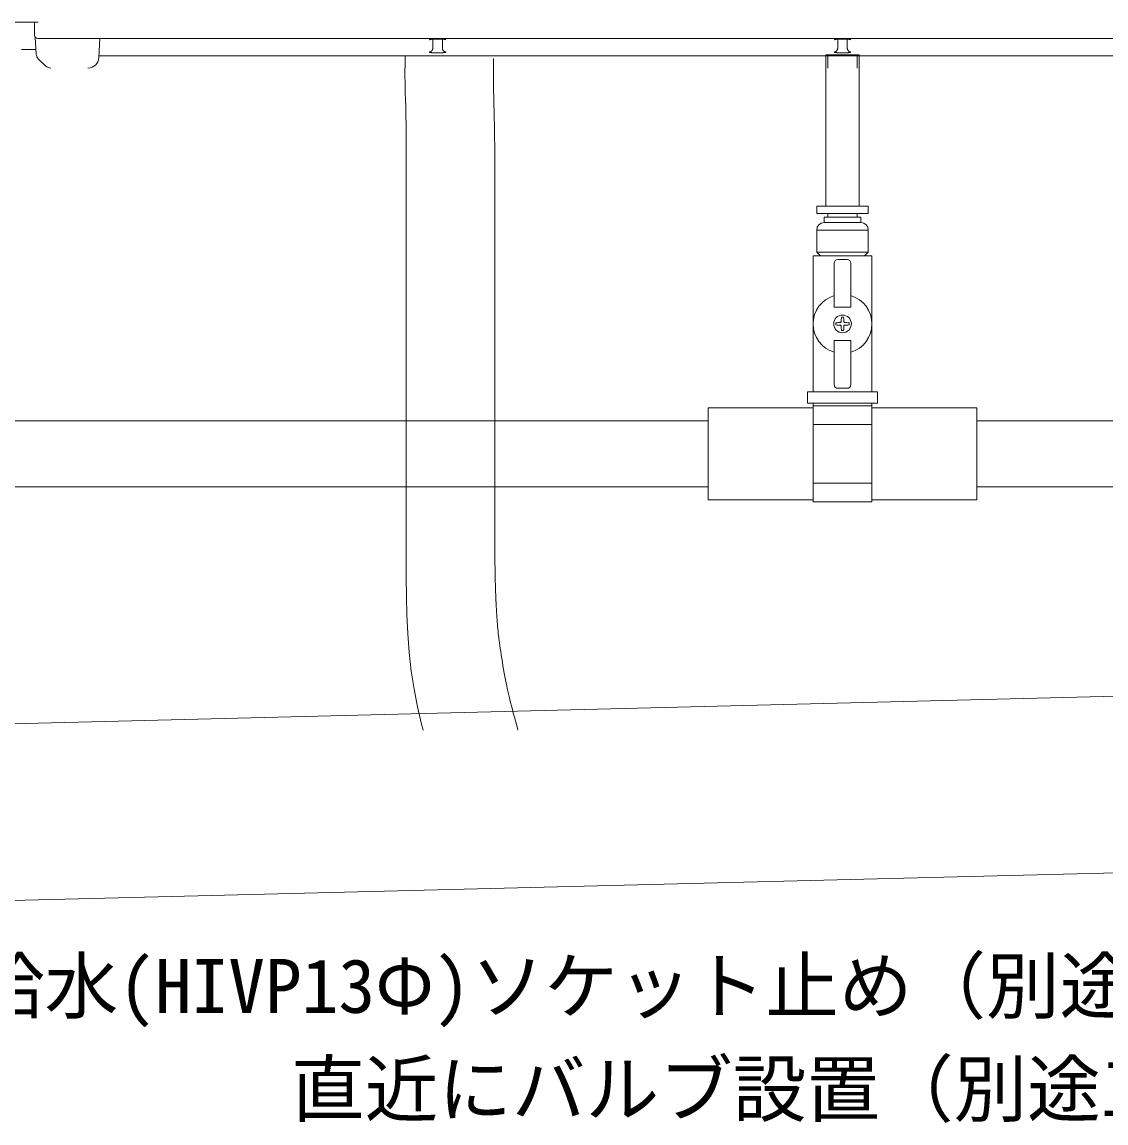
# Model space of a CAD drawing. Units: millimetres, scale not verified. Extents: x -1916 to 1917, y -1364 to 1364.
# Drawn here: x 217.5 to 512, y -948 to -648.9 of the extents above; entities that cross this region are included whole.
import ezdxf
from ezdxf.enums import TextEntityAlignment as Align

# ---------------------------------------------------------------- set-up
doc = ezdxf.new("R2010")
doc.units = ezdxf.units.MM
doc.header["$LTSCALE"] = 10
for name, color, linetype, lineweight in [('0-7_A-9', 3, 'Continuous', 18), ('0-8_A-A', 3, 'Continuous', 18), ('0-B_A-E', 5, 'Continuous', 18), ('2-0', 4, 'Continuous', 5), ('2-6', 4, 'Continuous', 5), ('7-A', 4, 'Continuous', 5)]:
    doc.layers.add(name, color=color, linetype=linetype, lineweight=lineweight)
doc.styles.add('ＭＳ ゴシック', font='')
doc.styles.get('ＭＳ ゴシック').set_extended_font_data('MS Gothic')

msp = doc.modelspace()

# ---------------------------------------------------------------- linework, layer by layer
at = {"layer": '0-7_A-9'}
for p, q in [((221.88, -648.91), (215.38, -648.91)), ((220.88, -652.46), (220.88, -648.91)), ((221.1, -653.04), (221.34, -657.62)), ((658.93, -653.41), (221.83, -653.41)), ((238.64, -653.41), (238.37, -658.57)), ((329.08, -656.14), (329.08, -653.59)), ((329.12, -653.57), (329.58, -653.56)), ((329.58, -653.56), (331.15, -653.55)), ((331.15, -653.55), (331.64, -653.57)), ((331.68, -653.59), (331.68, -656.1)), ((439.08, -653.59), (439.08, -656.14)), ((441.15, -653.55), (439.58, -653.56)), ((441.52, -653.57), (441.15, -653.55)), ((441.68, -656.14), (441.68, -653.59)), ((217.38, -656.41), (221.27, -656.41)), ((331.18, -657.3), (329.58, -657.3)), ((439.58, -657.3), (441.18, -657.3)), ((221.96, -658.96), (223.96, -660.86)), ((642.36, -658.08), (238.4, -658.08))]:
    msp.add_line(p, q, dxfattribs=at)
for points in [[(328.08, -653.78), (328.08, -653.78), (328.08, -653.78), (328.09, -653.78), (328.09, -653.77), (328.09, -653.77), (328.09, -653.77), (328.1, -653.76), (328.1, -653.76), (328.1, -653.75), (328.11, -653.75), (328.12, -653.74), (328.12, -653.73), (328.13, -653.72), (328.14, -653.72), (328.15, -653.71), (328.17, -653.7), (328.18, -653.69), (328.2, -653.69), (328.23, -653.68), (328.25, -653.68), (328.28, -653.67), (328.3, -653.67), (328.33, -653.66), (328.36, -653.65), (328.4, -653.65), (328.43, -653.64), (328.47, -653.64), (328.51, -653.63), (328.54, -653.62), (328.58, -653.62), (328.62, -653.61), (328.66, -653.61), (328.69, -653.6), (328.73, -653.6), (328.77, -653.59), (328.8, -653.59), (328.83, -653.59), (328.86, -653.58), (328.89, -653.58)], [(328.89, -653.58), (328.92, -653.58), (328.95, -653.58), (328.98, -653.58), (329, -653.58), (329.02, -653.58), (329.04, -653.57), (329.06, -653.57), (329.07, -653.57), (329.09, -653.57), (329.12, -653.57)], [(331.64, -653.57), (331.66, -653.57), (331.67, -653.57), (331.69, -653.57), (331.7, -653.57), (331.72, -653.58), (331.74, -653.58), (331.76, -653.58), (331.78, -653.58), (331.81, -653.58), (331.83, -653.58), (331.86, -653.59), (331.89, -653.59), (331.92, -653.59), (331.96, -653.59), (331.99, -653.6), (332.03, -653.6), (332.07, -653.6), (332.1, -653.61), (332.14, -653.61), (332.18, -653.61), (332.22, -653.62), (332.26, -653.62), (332.29, -653.63), (332.33, -653.64), (332.36, -653.64), (332.39, -653.65), (332.42, -653.66), (332.45, -653.66), (332.47, -653.67), (332.49, -653.68), (332.51, -653.68), (332.53, -653.69), (332.54, -653.69), (332.56, -653.7), (332.57, -653.7), (332.58, -653.71), (332.59, -653.71), (332.6, -653.71), (332.6, -653.72)], [(332.6, -653.72), (332.61, -653.72), (332.63, -653.72)], [(438.4, -653.64), (438.37, -653.65), (438.34, -653.65), (438.32, -653.66), (438.3, -653.67), (438.28, -653.67), (438.26, -653.68), (438.24, -653.68), (438.22, -653.69), (438.21, -653.7), (438.2, -653.7), (438.19, -653.7), (438.18, -653.71), (438.17, -653.71), (438.16, -653.72), (438.15, -653.72), (438.15, -653.72), (438.14, -653.72), (438.13, -653.73)], [(439.58, -653.56), (439.56, -653.56), (439.55, -653.56), (439.54, -653.56), (439.53, -653.56), (439.52, -653.56), (439.5, -653.56), (439.49, -653.56), (439.47, -653.56), (439.45, -653.56), (439.43, -653.56), (439.4, -653.56), (439.38, -653.56), (439.35, -653.56), (439.32, -653.56), (439.29, -653.56), (439.26, -653.56), (439.22, -653.57), (439.18, -653.57), (439.15, -653.57), (439.11, -653.57), (439.07, -653.57), (439.03, -653.57), (438.99, -653.58), (438.94, -653.58), (438.9, -653.58), (438.86, -653.59), (438.82, -653.59), (438.78, -653.59), (438.74, -653.6), (438.7, -653.6), (438.67, -653.61), (438.63, -653.61), (438.59, -653.62), (438.56, -653.62), (438.52, -653.62), (438.49, -653.63), (438.46, -653.63), (438.42, -653.64), (438.4, -653.64)], [(441.95, -653.59), (441.91, -653.59), (441.88, -653.58), (441.84, -653.58), (441.81, -653.58), (441.78, -653.58), (441.75, -653.58), (441.72, -653.57), (441.7, -653.57), (441.67, -653.57), (441.65, -653.57), (441.63, -653.57), (441.61, -653.57), (441.59, -653.57), (441.58, -653.57), (441.57, -653.57), (441.55, -653.57), (441.54, -653.57), (441.52, -653.57)], [(442.68, -653.78), (442.68, -653.78), (442.68, -653.78), (442.68, -653.78), (442.67, -653.78), (442.67, -653.77), (442.67, -653.77), (442.67, -653.77), (442.66, -653.76), (442.66, -653.76), (442.65, -653.75), (442.65, -653.74), (442.64, -653.74), (442.64, -653.73), (442.63, -653.72), (442.62, -653.71), (442.61, -653.71), (442.59, -653.7), (442.58, -653.7), (442.56, -653.69), (442.54, -653.68), (442.52, -653.68), (442.5, -653.67), (442.47, -653.67), (442.45, -653.66), (442.42, -653.66), (442.39, -653.65), (442.36, -653.65), (442.33, -653.64), (442.3, -653.64), (442.27, -653.63), (442.24, -653.63), (442.2, -653.62), (442.17, -653.61), (442.13, -653.61), (442.1, -653.6), (442.06, -653.6), (442.02, -653.6), (441.98, -653.59), (441.95, -653.59)], [(328.08, -657.09), (328.16, -657.07), (328.2, -657.06), (328.24, -657.05), (328.29, -657.04), (328.34, -657.02), (328.39, -657), (328.45, -656.98), (328.5, -656.95), (328.56, -656.92), (328.61, -656.89), (328.66, -656.85), (328.71, -656.81), (328.76, -656.77), (328.8, -656.73), (328.84, -656.68), (328.87, -656.63), (328.91, -656.58), (328.94, -656.52), (328.96, -656.47), (328.99, -656.41), (329.01, -656.36), (329.02, -656.31), (329.04, -656.26), (329.05, -656.22), (329.08, -656.1)], [(328.38, -657.17), (328.36, -657.16), (328.34, -657.16), (328.32, -657.16), (328.3, -657.15), (328.28, -657.15), (328.26, -657.15), (328.25, -657.15), (328.23, -657.15), (328.22, -657.14), (328.21, -657.14), (328.2, -657.14), (328.19, -657.14), (328.18, -657.14), (328.17, -657.14), (328.16, -657.14), (328.16, -657.14), (328.15, -657.14), (328.14, -657.14)], [(329.58, -657.3), (329.56, -657.3), (329.55, -657.3), (329.53, -657.3), (329.52, -657.3), (329.5, -657.3), (329.49, -657.3), (329.47, -657.3), (329.44, -657.3), (329.42, -657.3), (329.39, -657.3), (329.37, -657.29), (329.34, -657.29), (329.3, -657.29), (329.27, -657.29), (329.24, -657.29), (329.2, -657.29), (329.16, -657.28), (329.13, -657.28), (329.09, -657.27), (329.04, -657.27), (329, -657.27), (328.96, -657.26), (328.92, -657.25), (328.88, -657.25), (328.84, -657.24), (328.8, -657.24), (328.76, -657.23), (328.72, -657.23), (328.69, -657.22), (328.65, -657.21), (328.62, -657.21), (328.59, -657.2), (328.55, -657.2), (328.52, -657.19), (328.49, -657.19), (328.46, -657.18), (328.44, -657.18), (328.41, -657.17), (328.38, -657.17)], [(331.67, -657.27), (331.63, -657.28), (331.6, -657.28), (331.56, -657.29), (331.52, -657.29), (331.49, -657.29), (331.45, -657.29), (331.42, -657.29), (331.39, -657.29), (331.37, -657.3), (331.34, -657.3), (331.32, -657.3), (331.29, -657.3), (331.27, -657.3), (331.26, -657.3), (331.24, -657.3), (331.23, -657.3), (331.21, -657.3), (331.18, -657.3)], [(332.62, -657.14), (332.61, -657.14), (332.61, -657.14), (332.6, -657.14), (332.6, -657.14), (332.59, -657.14), (332.58, -657.14), (332.57, -657.14), (332.56, -657.14), (332.55, -657.14), (332.54, -657.14), (332.53, -657.15), (332.51, -657.15), (332.5, -657.15), (332.48, -657.15), (332.46, -657.15), (332.44, -657.16), (332.42, -657.16), (332.4, -657.16), (332.37, -657.17), (332.35, -657.17), (332.32, -657.18), (332.29, -657.18), (332.27, -657.19), (332.24, -657.19), (332.2, -657.2), (332.17, -657.2), (332.14, -657.21), (332.11, -657.21), (332.07, -657.22), (332.03, -657.23), (332, -657.23), (331.96, -657.24), (331.92, -657.24), (331.88, -657.25), (331.84, -657.25), (331.8, -657.26), (331.76, -657.27), (331.71, -657.27), (331.67, -657.27)], [(332.68, -657.09), (332.6, -657.07), (332.56, -657.06), (332.52, -657.05), (332.47, -657.04), (332.42, -657.02), (332.37, -657), (332.31, -656.98), (332.26, -656.95), (332.2, -656.92), (332.15, -656.89), (332.1, -656.85), (332.05, -656.81), (332, -656.77), (331.96, -656.73), (331.92, -656.68), (331.89, -656.63), (331.85, -656.58), (331.82, -656.52), (331.8, -656.47), (331.77, -656.41), (331.75, -656.36), (331.74, -656.31), (331.72, -656.26), (331.71, -656.22), (331.68, -656.1)], [(439.08, -656.1), (439.06, -656.19), (439.05, -656.22), (439.04, -656.26), (439.02, -656.31), (439.01, -656.36), (438.99, -656.41), (438.96, -656.47), (438.94, -656.52), (438.91, -656.58), (438.87, -656.63), (438.84, -656.68), (438.8, -656.73), (438.76, -656.77), (438.71, -656.81), (438.66, -656.85), (438.61, -656.89), (438.56, -656.92), (438.5, -656.95), (438.45, -656.98), (438.39, -657), (438.34, -657.02), (438.29, -657.04), (438.24, -657.05), (438.2, -657.06), (438.08, -657.09)], [(438.14, -657.14), (438.15, -657.14), (438.15, -657.14), (438.16, -657.14), (438.16, -657.14), (438.17, -657.14), (438.18, -657.14), (438.19, -657.14), (438.2, -657.14), (438.21, -657.14), (438.22, -657.14), (438.24, -657.15), (438.25, -657.15), (438.27, -657.15), (438.29, -657.15), (438.31, -657.15), (438.33, -657.16), (438.35, -657.16), (438.38, -657.17), (438.41, -657.17), (438.43, -657.17), (438.46, -657.18), (438.49, -657.19), (438.53, -657.19), (438.56, -657.2), (438.59, -657.2), (438.63, -657.21), (438.66, -657.22), (438.7, -657.22), (438.74, -657.23), (438.78, -657.23), (438.82, -657.24), (438.85, -657.25), (438.9, -657.25), (438.94, -657.26), (438.98, -657.26), (439.02, -657.27), (439.06, -657.27), (439.1, -657.28), (439.14, -657.28)], [(439.14, -657.28), (439.17, -657.28), (439.21, -657.29), (439.25, -657.29), (439.28, -657.29), (439.31, -657.29), (439.34, -657.29), (439.37, -657.29), (439.4, -657.3), (439.42, -657.3), (439.44, -657.3), (439.46, -657.3), (439.48, -657.3), (439.5, -657.3), (439.52, -657.3), (439.53, -657.3), (439.54, -657.3), (439.55, -657.3), (439.58, -657.3)], [(441.18, -657.3), (441.2, -657.3), (441.21, -657.3), (441.22, -657.3), (441.23, -657.3), (441.24, -657.3), (441.26, -657.3), (441.28, -657.3), (441.3, -657.3), (441.32, -657.3), (441.34, -657.3), (441.36, -657.3), (441.39, -657.29), (441.42, -657.29), (441.45, -657.29), (441.48, -657.29), (441.51, -657.29), (441.55, -657.29), (441.59, -657.28), (441.62, -657.28), (441.66, -657.28), (441.7, -657.27), (441.74, -657.27), (441.78, -657.26), (441.82, -657.26), (441.87, -657.25), (441.91, -657.25), (441.95, -657.24), (441.98, -657.23), (442.02, -657.23), (442.06, -657.22), (442.1, -657.22), (442.13, -657.21), (442.17, -657.2), (442.2, -657.2), (442.24, -657.19), (442.27, -657.19), (442.3, -657.18), (442.33, -657.17), (442.36, -657.17)], [(441.68, -656.1), (441.7, -656.19), (441.71, -656.22), (441.72, -656.26), (441.74, -656.31), (441.75, -656.36), (441.77, -656.41), (441.8, -656.47), (441.82, -656.52), (441.85, -656.58), (441.89, -656.63), (441.92, -656.68), (441.96, -656.73), (442, -656.77), (442.05, -656.81), (442.1, -656.85), (442.15, -656.89), (442.2, -656.92), (442.26, -656.95), (442.31, -656.98), (442.37, -657), (442.42, -657.02), (442.47, -657.04), (442.52, -657.05), (442.56, -657.06), (442.68, -657.09)], [(442.36, -657.17), (442.38, -657.17), (442.41, -657.16), (442.43, -657.16), (442.45, -657.15), (442.47, -657.15), (442.49, -657.15), (442.51, -657.15), (442.52, -657.15), (442.54, -657.14), (442.55, -657.14), (442.56, -657.14), (442.57, -657.14), (442.58, -657.14), (442.59, -657.14), (442.6, -657.14), (442.6, -657.14), (442.61, -657.14), (442.62, -657.14)]]:
    msp.add_lwpolyline(points, dxfattribs=at)
for centre, radius, start, end in [((221.83, -652.46), 0.95, 180, 270), ((223.33, -657.51), 2, 183, 226.5), ((225.33, -659.41), 2, 226.5, 270), ((235.38, -658.41), 3, 270, 357)]:
    msp.add_arc(centre, radius, start, end, dxfattribs=at)
at = {"layer": '0-8_A-A', "color": 5}
for p, q in [((436.38, -658.08), (436.38, -661.41)), ((444.38, -658.08), (444.38, -661.41))]:
    msp.add_line(p, q, dxfattribs=at)
at = {"layer": '0-B_A-E'}
for p, q in [((326.45, -841.25), (326.01, -839.63)), ((352.21, -841.25), (352.07, -840.74))]:
    msp.add_line(p, q, dxfattribs=at)
for points in [[(321.87, -790.84), (321.89, -686.77), (321.89, -683.1), (321.87, -679.82), (321.84, -676.9), (321.79, -674.31), (321.73, -672.01), (321.67, -669.97), (321.62, -668.17), (321.58, -666.56), (321.55, -665.13), (321.53, -663.87), (321.53, -662.75), (321.53, -661.78), (321.54, -660.95), (321.55, -660.25), (321.57, -659.67), (321.61, -658.08)], [(345.78, -675.25), (345.78, -675.11), (345.77, -674.95), (345.77, -674.78), (345.76, -674.58), (345.76, -674.37), (345.75, -674.13), (345.75, -673.88), (345.74, -673.62), (345.73, -673.35), (345.73, -673.08), (345.72, -672.81), (345.71, -672.55), (345.71, -672.3), (345.7, -672.06), (345.7, -671.81), (345.69, -671.55), (345.68, -671.27), (345.67, -670.96), (345.67, -670.6), (345.66, -670.2), (345.65, -669.74), (345.63, -669.23), (345.62, -668.69), (345.61, -668.12), (345.6, -667.54), (345.58, -666.95), (345.57, -666.37), (345.56, -665.8), (345.55, -665.27), (345.54, -664.75), (345.54, -664.26), (345.53, -663.79), (345.53, -663.34), (345.53, -662.9), (345.53, -662.47), (345.53, -662.05), (345.53, -661.63), (345.54, -661.22), (345.55, -660.83)], [(345.55, -660.83), (345.55, -660.46), (345.56, -660.12), (345.57, -659.81), (345.58, -659.54), (345.6, -658.78)], [(345.94, -789.32), (345.93, -688.55), (345.93, -687.81), (345.93, -687.11), (345.92, -686.46), (345.92, -685.86), (345.92, -685.29), (345.92, -684.75), (345.91, -684.23), (345.91, -683.72), (345.91, -683.21), (345.9, -682.69), (345.9, -682.17), (345.89, -681.64), (345.88, -681.11), (345.88, -680.59), (345.87, -680.1), (345.86, -679.64), (345.86, -679.22), (345.85, -678.85), (345.84, -678.53), (345.84, -678.27), (345.84, -678.04), (345.83, -677.85), (345.83, -677.68), (345.83, -677.53), (345.82, -677.38), (345.82, -677.22), (345.82, -677.06), (345.82, -676.89), (345.81, -676.71), (345.81, -676.52), (345.8, -676.34), (345.8, -676.16), (345.8, -675.99), (345.79, -675.82), (345.79, -675.67), (345.79, -675.53), (345.78, -675.39), (345.78, -675.25)], [(346.09, -801.85), (346.08, -801.47), (346.07, -801.04), (346.06, -800.56), (346.05, -800.05), (346.04, -799.52), (346.03, -798.98), (346.01, -798.43), (346, -797.88), (346, -797.35), (345.99, -796.84), (345.98, -796.34), (345.98, -795.84), (345.97, -795.34), (345.97, -794.82), (345.96, -794.27), (345.96, -793.68), (345.96, -793.05), (345.95, -792.36), (345.95, -791.63), (345.94, -790.87), (345.94, -790.1), (345.94, -789.32)], [(326.01, -839.63), (324.92, -834.93), (324, -830.14), (323.25, -825.21), (322.69, -820.17), (322.3, -815.05), (322.05, -809.93), (321.9, -804.88), (321.85, -799.97), (321.84, -795.27), (321.87, -790.84)], [(346.46, -809.77), (346.43, -809.41), (346.41, -809.12), (346.4, -808.88), (346.39, -808.68), (346.37, -808.51), (346.37, -808.37), (346.36, -808.23), (346.35, -808.1), (346.34, -807.95), (346.33, -807.8), (346.32, -807.63), (346.31, -807.47), (346.31, -807.31), (346.3, -807.14), (346.29, -806.99), (346.28, -806.84), (346.27, -806.7), (346.27, -806.57), (346.26, -806.45), (346.25, -806.32), (346.25, -806.18), (346.24, -806.03), (346.23, -805.87), (346.23, -805.69), (346.22, -805.48), (346.21, -805.26), (346.2, -805.02), (346.19, -804.77), (346.18, -804.51), (346.17, -804.25), (346.16, -803.99), (346.15, -803.74), (346.14, -803.5), (346.13, -803.26), (346.12, -803.02), (346.11, -802.77), (346.11, -802.49), (346.1, -802.19), (346.09, -801.85)], [(352.07, -840.74), (351.8, -839.76), (351.52, -838.75), (351.24, -837.72), (350.96, -836.69), (350.7, -835.68), (350.44, -834.71), (350.21, -833.79), (350, -832.95), (349.81, -832.16), (349.63, -831.42), (349.46, -830.69), (349.31, -829.97), (349.15, -829.22), (349, -828.45), (348.84, -827.62), (348.67, -826.72), (348.5, -825.77), (348.33, -824.78), (348.15, -823.77), (347.98, -822.77), (347.82, -821.78), (347.66, -820.83), (347.52, -819.93), (347.39, -819.09), (347.28, -818.32), (347.18, -817.6), (347.09, -816.92), (347.01, -816.27), (346.94, -815.63), (346.88, -815), (346.82, -814.37), (346.76, -813.73), (346.7, -813.08), (346.65, -812.44), (346.61, -811.83), (346.56, -811.24), (346.52, -810.69), (346.49, -810.2), (346.46, -809.77)]]:
    msp.add_lwpolyline(points, dxfattribs=at)
at = {"layer": '2-0'}
for p, q in [((435.88, -657.81), (435.88, -698.91)), ((447.38, -700.91), (447.38, -698.91)), ((447.38, -700.91), (447.38, -698.91)), ((433.38, -700.91), (447.38, -700.91)), ((433.38, -700.91), (447.38, -700.91)), ((436.38, -701.91), (436.38, -700.91)), ((436.38, -701.91), (436.38, -700.91)), ((444.38, -701.91), (444.38, -700.91)), ((444.38, -701.91), (444.38, -700.91)), ((445.38, -703.41), (445.38, -701.91)), ((445.38, -703.41), (445.38, -701.91)), ((433.38, -705.41), (433.38, -711.41)), ((433.38, -705.41), (447.38, -705.41)), ((433.38, -705.41), (433.38, -711.41)), ((433.38, -705.41), (447.38, -705.41)), ((435.38, -703.41), (445.38, -703.41)), ((435.38, -703.41), (445.38, -703.41)), ((447.38, -705.41), (447.38, -711.41)), ((447.38, -705.41), (447.38, -711.41)), ((433.38, -711.41), (434.38, -712.41)), ((433.38, -711.41), (434.38, -712.41)), ((432.38, -749.41), (432.38, -712.41)), ((432.38, -712.41), (448.38, -712.41)), ((432.38, -749.41), (432.38, -712.41)), ((432.38, -712.41), (448.38, -712.41)), ((438.13, -714.41), (438.13, -726.41)), ((438.13, -714.41), (438.13, -726.41)), ((441.63, -713.41), (439.13, -713.41)), ((441.63, -713.41), (439.13, -713.41)), ((442.63, -714.41), (442.63, -726.41)), ((442.63, -714.41), (442.63, -726.41)), ((448.38, -749.41), (448.38, -712.41)), ((448.38, -749.41), (448.38, -712.41)), ((438.13, -726.41), (442.63, -726.41)), ((438.13, -726.41), (442.63, -726.41)), ((440.1, -729.11), (440.66, -729.11)), ((440.1, -729.11), (440.66, -729.11)), ((438.58, -730.63), (438.58, -731.19)), ((438.58, -730.63), (438.58, -731.19)), ((439.99, -730.39), (439.86, -730.52)), ((439.99, -730.39), (439.86, -730.52)), ((439.86, -731.3), (439.99, -731.43)), ((439.86, -731.3), (439.99, -731.43)), ((440.1, -732.71), (440.66, -732.71)), ((440.1, -732.71), (440.66, -732.71)), ((440.9, -730.52), (440.77, -730.39)), ((440.9, -730.52), (440.77, -730.39)), ((440.77, -731.43), (440.9, -731.3)), ((440.77, -731.43), (440.9, -731.3)), ((442.18, -730.63), (442.18, -731.19)), ((442.18, -730.63), (442.18, -731.19)), ((438.13, -747.41), (438.13, -735.41)), ((438.13, -735.41), (442.63, -735.41)), ((438.13, -747.41), (438.13, -735.41)), ((438.13, -735.41), (442.63, -735.41)), ((442.63, -747.41), (442.63, -735.41)), ((442.63, -747.41), (442.63, -735.41)), ((430.88, -749.41), (430.88, -752.41)), ((430.88, -749.41), (449.88, -749.41)), ((430.88, -749.41), (430.88, -752.41)), ((430.88, -749.41), (449.88, -749.41)), ((441.63, -748.41), (439.13, -748.41)), ((441.63, -748.41), (439.13, -748.41)), ((449.88, -749.41), (449.88, -752.41)), ((449.88, -749.41), (449.88, -752.41)), ((430.88, -752.41), (449.88, -752.41)), ((430.88, -752.41), (449.88, -752.41)), ((432.38, -752.41), (432.38, -753.21)), ((432.38, -752.41), (432.38, -753.21)), ((432.38, -753.21), (448.38, -753.21)), ((432.38, -753.21), (448.38, -753.21)), ((448.38, -752.41), (448.38, -753.21)), ((448.38, -752.41), (448.38, -753.21)), ((448.38, -753.21), (448.38, -779.21)), ((448.38, -753.21), (448.38, -779.21)), ((403.88, -753.71), (432.38, -753.71)), ((403.88, -753.71), (403.88, -778.71)), ((429.25, -753.71), (432.38, -753.71)), ((448.38, -753.71), (476.88, -753.71)), ((448.38, -753.71), (476.88, -753.71)), ((476.88, -753.71), (476.88, -778.71)), ((476.88, -753.71), (476.88, -778.71)), ((26.88, -757.21), (403.88, -757.21)), ((432.38, -758.21), (448.38, -758.21)), ((432.38, -758.21), (448.38, -758.21)), ((476.88, -757.21), (853.88, -757.21)), ((432.38, -774.21), (448.38, -774.21)), ((432.38, -774.21), (448.38, -774.21)), ((403.88, -775.21), (26.88, -775.21)), ((853.88, -775.21), (476.88, -775.21)), ((403.88, -778.71), (432.38, -778.71)), ((429.25, -778.71), (432.38, -778.71)), ((448.38, -778.71), (476.88, -778.71)), ((448.38, -778.71), (476.88, -778.71))]:
    msp.add_line(p, q, dxfattribs=at)
for points in [[(444.88, -698.91), (444.88, -657.81), (435.88, -657.81), (435.88, -698.91)], [(444.88, -698.91), (444.88, -657.81), (435.88, -657.81)], [(433.38, -700.91), (433.38, -698.91), (447.38, -698.91)], [(433.38, -700.91), (433.38, -698.91), (447.38, -698.91)], [(435.38, -703.41), (435.38, -701.91), (445.38, -701.91)], [(435.38, -703.41), (435.38, -701.91), (445.38, -701.91)], [(433.38, -711.41), (447.38, -711.41), (446.38, -712.41)], [(433.38, -711.41), (447.38, -711.41), (446.38, -712.41)], [(432.38, -753.21), (432.38, -779.21), (448.38, -779.21)], [(432.38, -753.21), (432.38, -779.21), (448.38, -779.21)]]:
    msp.add_lwpolyline(points, dxfattribs=at)
msp.add_circle((440.38, -730.91), 2.4, dxfattribs=at)
msp.add_circle((440.38, -730.91), 2.4, dxfattribs=at)
for centre, radius, start, end in [((435.38, -705.41), 2, 90, 180), ((435.38, -705.41), 2, 90, 180), ((445.38, -705.41), 2, 0, 90), ((445.38, -705.41), 2, 0, 90), ((439.13, -714.41), 1, 90, 180), ((439.13, -714.41), 1, 90, 180), ((441.63, -714.41), 1, 0, 90), ((441.63, -714.41), 1, 0, 90), ((440.38, -730.91), 8, 106.3348, 253.6652), ((440.38, -730.91), 8, 106.3348, 253.6652), ((440.38, -730.91), 8, 286.3348, 73.6652), ((440.38, -730.91), 8, 286.3348, 73.6652), ((453.38, -730.91), 13.4, 172.2798, 177.7831), ((453.38, -730.91), 13.4, 172.2798, 177.7831), ((427.38, -730.91), 13.4, 2.2169, 7.7203), ((427.38, -730.91), 13.4, 2.2169, 7.7203), ((440.38, -743.91), 13.4, 92.2169, 97.7202), ((440.38, -743.91), 13.4, 92.2169, 97.7202), ((440.38, -717.91), 13.4, 262.2797, 267.7831), ((440.38, -717.91), 13.4, 262.2797, 267.7831), ((453.38, -730.91), 13.4, 182.2169, 187.7202), ((453.38, -730.91), 13.4, 182.2169, 187.7202), ((427.38, -730.91), 13.4, 352.2797, 357.7831), ((427.38, -730.91), 13.4, 352.2797, 357.7831), ((440.38, -743.91), 13.4, 82.2798, 87.7831), ((440.38, -743.91), 13.4, 82.2798, 87.7831), ((440.38, -717.91), 13.4, 272.2169, 277.7203), ((440.38, -717.91), 13.4, 272.2169, 277.7203), ((439.13, -747.41), 1, 180, 270), ((439.13, -747.41), 1, 180, 270), ((441.63, -747.41), 1, 270, 0), ((441.63, -747.41), 1, 270, 0)]:
    msp.add_arc(centre, radius, start, end, dxfattribs=at)
at = {"layer": '7-A', "color": 7, "lineweight": 9}
for p, q in [((1054.7, -818.51), (-1031.65, -870.67)), ((1055.9, -866.49), (-1030.45, -918.65))]:
    msp.add_line(p, q, dxfattribs=at)

# ---------------------------------------------------------------- texts
at = {"layer": '2-6', "color": 7, "style": 'ＭＳ ゴシック'}
for s, p in [('一次給水(HIVP13Φ)ソケット止め（別途工事）', (163.62, -922.47)), ('直近にバルブ設置（別途工事）', (290.59, -950.46))]:
    msp.add_text(s, height=14.66, dxfattribs=at).set_placement(p, align=Align.BOTTOM_LEFT)

doc.saveas('drawing.dxf')
